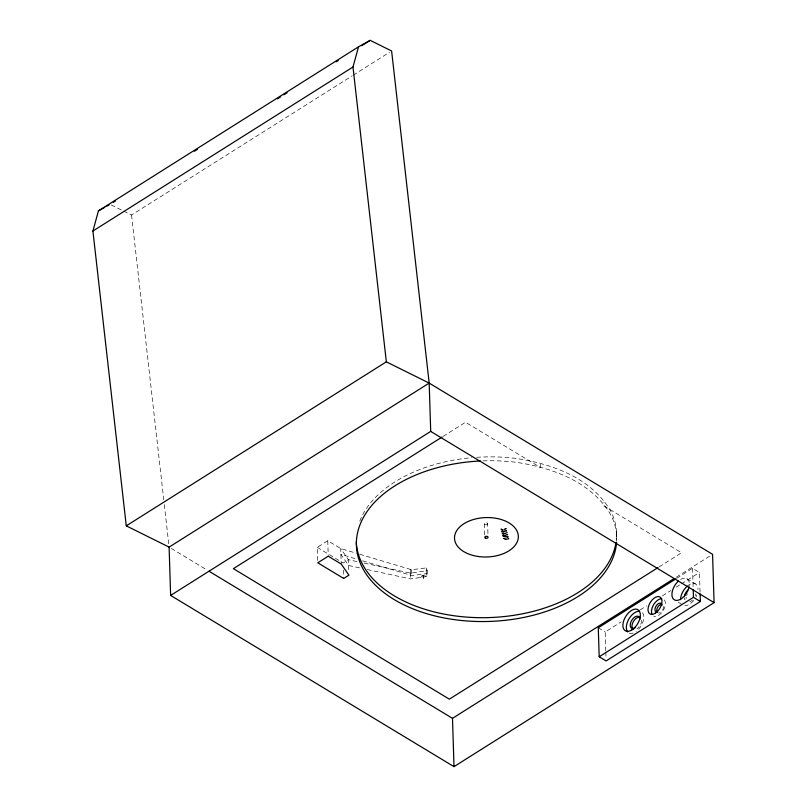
<?xml version="1.0" encoding="UTF-8"?>
<svg xmlns="http://www.w3.org/2000/svg" width="807" height="807" viewBox="0 0 807 807"><rect width="100%" height="100%" fill="white"/><g stroke="black" fill="none" stroke-linecap="round" stroke-linejoin="round"><path stroke-width="0.61" stroke-dasharray="4.04 3.03" d="M123.653 211.081L131.541 215.005L352.185 75.858M353.244 75.182L389.488 52.324M443.164 436.355L465.528 422.253L540.408 467.505L540.287 463.642M317.696 560.421L317.292 547.348L327.763 540.74L340.725 548.568L356.381 553.249M420.296 577.509L426.318 573.716L426.136 567.916L411.61 569.742L357.582 553.602M659.158 566.867L681.522 552.765L604.13 505.999L604.009 502.136M676.327 577.176L710.432 555.66M676.649 578.347L692.537 568.33L699.447 572.506L700.083 592.671M605.785 650.856L605.189 631.952L621.077 621.935M640.143 609.91L646.498 605.906M662.376 595.889L670.849 590.542M676.145 587.203L680.382 584.53M681.441 583.865L699.447 572.506M423.393 578.407L423.453 575.522L423.574 578.397M364.229 563.125L410.38 573.131L427.216 570.68L427.397 576.47L410.561 578.932L366.842 569.449M362.585 560.845L411.792 575.532L426.318 573.716L427.397 576.47L419.055 574.624M356.946 561.551L348.442 559.705L340.725 548.568L341.21 564.032M359.559 567.866L348.624 565.495L340.907 554.369L356.563 559.039M502.822 530.804L503.901 531.077L503.023 531.571L502.751 530.814M503.861 534.849L504.93 535.122L504.052 535.616L503.78 534.859M111.245 204.928L122.523 210.526M686.838 578.7L695.473 583.925M678.294 602.234L682.137 604.554M598.28 627.775L605.189 631.952M317.292 547.348L343.207 563.004L348.442 559.705L348.816 571.538M171.266 548.417L206.824 569.903M426.136 567.916L427.216 570.68M131.541 215.005L163.74 499.674M164.305 504.668L168.966 545.865M692.537 568.33L693.163 588.495M616.548 532.59L616.669 536.453M605.825 652.117L606.027 658.421M487.63 523.723A1.634 1.009 -1.8 0 1 485.168 524.641A1.634 1.009 -1.8 0 1 485.189 522.886A1.634 1.009 -1.8 0 1 487.63 523.723L487.983 534.789M484.361 523.773L484.714 534.839M423.453 575.522L423.544 578.316M411.61 569.742L411.792 575.532M410.592 569.429L410.773 575.23M410.38 573.131L410.561 578.932M343.429 570.135L343.691 578.468M327.763 540.74L328.207 555.014M483.05 460.868A130.209 80.347 -1.8 0 1 516.853 462.391C553.158 468.02 592.267 482.152 611.333 515.834A130.209 80.347 -1.8 0 1 616.639 541.376M359.831 521.029A130.209 80.347 -1.8 0 1 471.631 457.71M476.665 457.317A130.209 80.347 -1.8 0 1 516.732 458.527C553.037 464.156 592.146 478.289 611.212 511.971A130.209 80.347 -1.8 0 1 616.175 541.245M680.664 579.446A12.287 7.001 -58.9 0 1 689.239 585.963M641.656 620.301A6.829 3.894 -58.9 0 1 636.965 628.734M695.836 593.972A6.96 3.964 -58.9 0 1 695.382 595.606M692.456 600.055A6.96 3.964 -58.9 0 1 689.904 601.669M686.071 598.693A6.96 3.964 -58.9 0 1 686.192 597.17M686.646 595.536A6.96 3.964 -58.9 0 1 687.393 593.902M687.05 586.336A12.287 7.001 -58.9 0 1 698.015 589.382M696.834 595.001A12.287 7.001 -58.9 0 1 695.957 596.928M693.637 600.499A12.287 7.001 -58.9 0 1 684.901 605.633M685.082 599.964A6.96 3.964 -58.9 0 1 684.336 597.644M664.373 599.894A9.825 5.599 -58.9 0 1 662.89 611.03A9.825 5.599 -58.9 0 1 653.69 616.155M663.667 606.42A4.913 2.804 -58.9 0 1 658.542 613.068M642.483 612.715A12.287 7.001 -58.9 0 1 636.138 631.467M633.112 633.071A12.287 7.001 -58.9 0 1 629.117 633.041M508.491 536.373C507.774 538.299 503.356 538.703 502.59 536.695L508.491 536.373M508.985 538.511L508.41 539.258L504.133 539.752L503.356 539.691L508.339 538.42L503.013 538.34L507.996 537.613L508.985 538.511M507.825 536.413L503.336 536.937L507.825 536.413M501.258 530.986L502.196 532.146L507.139 531.087L501.893 531.309L506.947 530.33L506.039 529.957L501.258 530.986M502.287 535.031L503.225 536.191L508.178 535.132L502.922 535.354L507.986 534.375L507.078 534.002L502.287 535.031M502.236 533.81L507.674 533.175L504.486 533.548L502.801 532.832L507.452 532.287L506.544 531.914L502.257 532.418L501.641 532.963L503.306 533.689L502.236 533.81M501.228 529.806L506.695 529.331L504.738 529.14L506.483 528.514L505.253 528.403L500.643 529.049L502.559 529.392L501.228 529.806"/><path stroke-width="1.21" d="M169.107 547.116L126.265 525.851L92.916 231.024L98.444 210.839L358.52 46.816L370.191 40.35L391.617 50.982L429.183 383.093L430.706 431.402L714.084 602.627L454.008 766.65L170.63 595.425L169.107 547.116L429.183 383.093L712.561 554.318L714.084 602.627M429.183 383.093L386.341 361.829L352.992 67.001L358.52 46.816M113.323 202.355L115.451 201.014M194.326 151.262L197.523 149.245M277.467 98.837L280.665 96.82M283.862 94.802L287.06 92.785M336.085 61.857L338.224 60.515M361.667 45.727L370.191 40.35M92.916 231.024L352.992 67.001M126.265 525.851L386.341 361.829M170.63 595.425L430.706 431.402M442.095 437.031L233.384 568.663L449.368 699.175L658.088 567.543M454.008 766.65L452.495 718.341L674.188 578.518M675.59 579.023L598.28 627.775L599.187 656.767L606.097 660.943L700.355 601.497L700.123 593.932M599.187 656.767L693.445 597.321L693.203 589.756M98.444 210.839L104.819 207.308M106.938 206.138L109.066 204.958M693.445 597.321L700.355 601.497M208.973 571.205L452.495 718.341M616.558 542.617A130.209 80.347 -1.8 0 1 484.21 621.541A130.209 80.347 -1.8 0 1 356.381 544.806A130.209 80.347 -1.8 0 1 480.548 460.968M615.993 542.486A130.209 80.347 -1.8 0 1 481.9 617.688A130.209 80.347 -1.8 0 1 356.301 541.961M689.077 586.891A12.287 7.001 -58.9 0 1 674.46 599.914A12.287 7.001 -58.9 0 1 678.405 581.111M657.665 611.877A4.913 2.804 -58.9 0 1 654.991 609.073A4.913 2.804 -58.9 0 1 658.633 603.535A4.913 2.804 -58.9 0 1 661.942 605.371M633.485 629.329A6.829 3.894 -58.9 0 1 633.253 621.723A6.829 3.894 -58.9 0 1 640.112 617.395M680.553 599.672A12.287 7.001 -58.9 0 1 687.05 586.336M684.467 596.121A6.96 3.964 -58.9 0 1 687.836 590.048M651.774 613.824A9.825 5.599 -58.9 0 1 654.003 604.12A9.825 5.599 -58.9 0 1 661.73 598.673M657.221 612.452A4.913 2.804 -58.9 0 1 657.624 607.439A4.913 2.804 -58.9 0 1 661.821 604.171M627.664 631.911A12.287 7.001 -58.9 0 1 628.683 619.373A12.287 7.001 -58.9 0 1 639.174 611.202M635.24 627.695A6.829 3.894 -58.9 0 1 630.217 625.375A6.829 3.894 -58.9 0 1 634.907 616.941A6.829 3.894 -58.9 0 1 639.921 619.251M328.247 556.194L317.776 562.802L343.691 578.468L348.927 575.159L341.21 564.032L328.247 556.194M485.602 538.168A1.634 1.009 -1.8 0 0 488.064 537.25A1.634 1.009 -1.8 0 0 485.612 536.413A1.634 1.009 -1.8 0 0 485.602 538.168M467.485 553.521A31.937 19.711 -1.8 0 0 518.155 538.844A31.937 19.711 -1.8 0 0 473.628 519.466A31.937 19.711 -1.8 0 0 467.485 553.521M655.234 613.219A9.825 5.599 -58.9 0 0 660.923 597.805A9.825 5.599 -58.9 0 0 648.828 605.432A9.825 5.599 -58.9 0 0 655.234 613.219M631.921 629.894A12.287 7.001 -58.9 0 0 639.023 610.627A12.287 7.001 -58.9 0 0 623.902 620.169A12.287 7.001 -58.9 0 0 631.921 629.894"/></g></svg>
